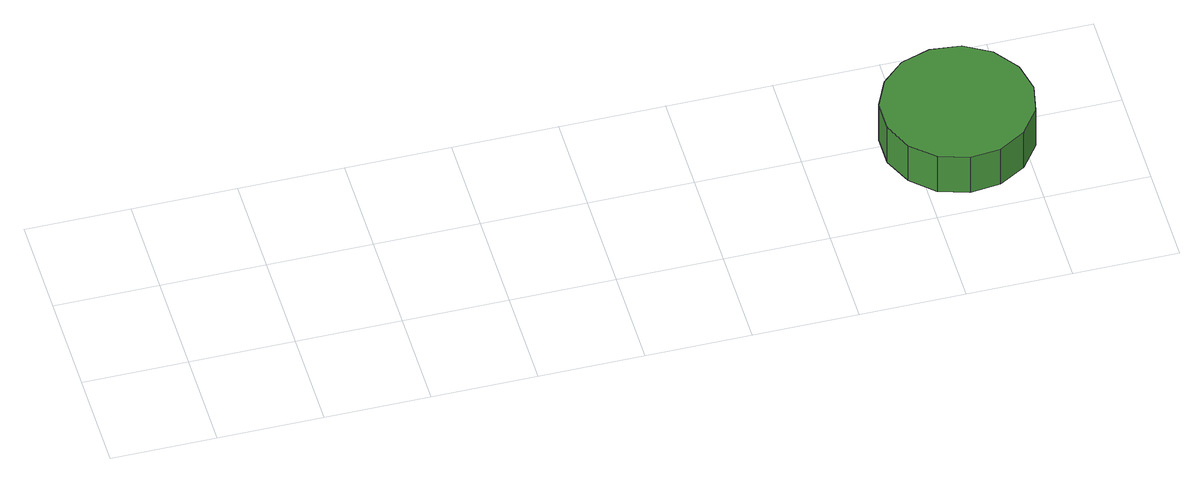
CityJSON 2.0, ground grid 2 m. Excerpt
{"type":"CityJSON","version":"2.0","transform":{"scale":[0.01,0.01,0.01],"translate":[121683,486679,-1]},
"CityObjects":{
"tree1":{"type":"SolitaryVegetationObject","attributes":{"function":"something"}},
"tree2":{"type":"SolitaryVegetationObject","attributes":{"function":"something"},"geometry":[{"type":"MultiSurface","lod":"1","boundaries":[[[0,1,2,3,4,5,6,7,8,9,10,11,12,13,14]],[[15,16,17,18,19,20,21,22,23,24,25,26,27,28,29]],[[0,29,28,1]],[[1,28,27,2]],[[2,27,26,3]],[[3,26,25,4]],[[4,25,24,5]],[[5,24,23,6]],[[6,23,22,7]],[[7,22,21,8]],[[8,21,20,9]],[[9,20,19,10]],[[10,19,18,11]],[[11,18,17,12]],[[12,17,16,13]],[[13,16,15,14]],[[14,15,29,0]]]}]}
},
"vertices":[
[1631,188,171],[1619,245,171],[1584,293,171],[1533,323,171],[1474,329,171],[1417,311,171],[1374,271,171],[1349,217,171],[1349,158,171],[1374,104,171],[1417,64,171],[1474,46,171],[1533,52,171],[1584,82,171],[1619,130,171],[1619,130,81],[1584,82,81],[1533,52,81],[1474,46,81],[1417,64,81],[1374,104,81],[1349,158,81],[1349,217,81],[1374,271,81],[1417,311,81],[1474,329,81],[1533,323,81],[1584,293,81],[1619,245,81],[1631,188,81]
]}
